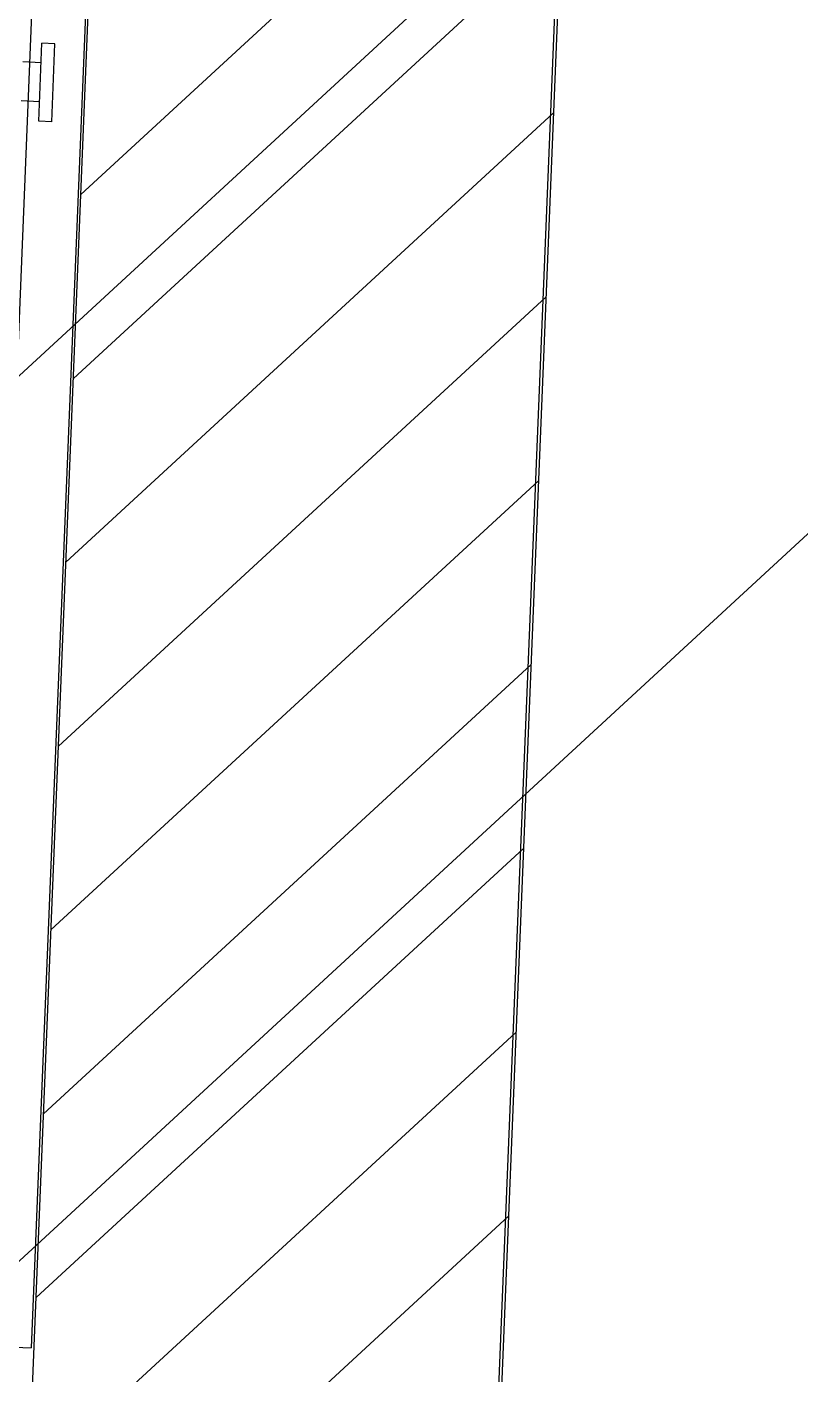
# Model space of a CAD drawing. Extents: x -678889171 to 586587, y -792238163 to 335485.
# Drawn here: x -678748943 to -678748201, y -791945626 to -791944332 of the extents above; entities that cross this region are included whole.
import ezdxf
from ezdxf.enums import TextEntityAlignment as Align

# ---------------------------------------------------------------- set-up
doc = ezdxf.new("R2010")
doc.units = 0
doc.header["$MEASUREMENT"] = 0
for name, color, linetype in [('A-FLOR-PATT', 252, 'Continuous'), ('A-SITE-PATT', 252, 'Continuous'), ('A-WALL', 252, 'Continuous')]:
    doc.layers.add(name, color=color, linetype=linetype)
doc.layers.add('BASEMENT3 LAYOUT$0$HATCH2', color=252, linetype='Continuous', lineweight=15)
doc.styles.add('Ground floor Towers$0$$Bas01-Rname$0$EN-SC', font='swissc.ttf')
doc.styles.add('Ground floor Towers$0$$Bas01-Rname$0$EN-SCL', font='swisscl.ttf')
doc.styles.add('Ground floor Towers$0$04-Ground Floor$0$V2-lower ground$0$LEVEL  FOR LICENSE LOWER GR$0$$LG- LEVEL$0$AR-SR', font='sarb.shx')

# ---------------------------------------------------------------- blocks, each defined once
blk = doc.blocks.new('A$C61C61320')
at = {"layer": 'BASEMENT3 LAYOUT$0$HATCH2'}
h = blk.add_hatch(dxfattribs=at)
h.set_pattern_fill('ANSI31', color=256, scale=5000, style=0)
h.set_pattern_definition([(45, (1320016.062358054, 343948.7931753235), (-441.9417382415922, 441.9417382415922), [])])
h.paths.add_polyline_path([(11086.00013759569, 20764.88754983409), (-87874.57371154218, 20764.88754983409), (-87874.57371154218, -14411.92520058152), (11086.00013759569, -14411.92520058152)])
blk = doc.blocks.new('GR')
at = {"layer": 'A-FLOR-PATT'}
for p, q in [((45305, 268485), (45305, 225220)), ((45359.41533091813, 233667.6908201417), (45359.41533091824, 245310.1052580429)), ((45809.41533091807, 245310.1052580429), (45809.41533091813, 233667.6908201417)), ((45806.68012906855, 244904.0270685123), (45806.68012906862, 236156.2079005374)), ((45356.67700594787, 242187.1102148541), (45356.67700594787, 240557.2740405605)), ((45359.41533091757, 241666.4904031362), (45809.41533091757, 242116.4904031362)), ((45359.41533091804, 241489.7137078396), (45809.41533091757, 241939.7137078391)), ((45359.41533091757, 241312.937012543), (45809.41533091757, 241762.937012543)), ((45359.41533091804, 241136.1603172463), (45809.41533091757, 241586.1603172459)), ((45359.41533091757, 240959.3836219497), (45809.41533091757, 241409.3836219497)), ((45359.41533091804, 240782.6069266531), (45809.41533091804, 241232.6069266531)), ((45359.41533091757, 240605.8302313564), (45809.41533091757, 241055.8302313564)), ((45359.41533091804, 240429.0535360598), (45809.41533091804, 240879.0535360598)), ((45359.41533091757, 240252.2768407632), (45809.41533091757, 240702.2768407632)), ((40476.64699863413, 240557.2740405605), (45356.67700594787, 240557.2740405606))]:
    blk.add_line(p, q, dxfattribs=at)
at = {"layer": 'A-FLOR-PATT', "ltscale": 0.5}
for p, q in [((45316.0727316179, 241735.2728427779), (45316.07353835156, 241810.2728427735)), ((45328.57353835089, 241810.272708318), (45316.07353835156, 241810.2728427735)), ((45328.57273161717, 241735.2727083223), (45328.57353835089, 241810.272708318)), ((45316.07333666809, 241791.5228427746), (45298.60893160938, 241791.5230307442)), ((45316.07293330124, 241754.0228427768), (45298.60852824244, 241754.0230307463)), ((45328.57273161717, 241735.2727083223), (45316.0727316179, 241735.2728427779))]:
    blk.add_line(p, q, dxfattribs=at)
at = {"layer": 'A-FLOR-PATT'}
for radius in [649022.5456272444, 640922.5456272444]:
    blk.add_arc((687279.656740699, 163488.6097753342), radius, 169.8809308091749, 188.016783999427, dxfattribs=at)
at = {"layer": 'A-FLOR-PATT', "style": 'Ground floor Towers$0$04-Ground Floor$0$V2-lower ground$0$LEVEL  FOR LICENSE LOWER GR$0$$LG- LEVEL$0$AR-SR', "flags": 12}
for tag, p in [('L', (30296.07288644527, 72859.53473235783)), ('P', (30237.50458115668, 72203.99769414036))]:
    blk.add_attdef(tag, text='', height=500, dxfattribs=at).set_placement(p, align=Align.RIGHT)
at = {"layer": 'A-FLOR-PATT'}
for tag, p, height, style in [('N', (85492.25876324323, 56633.4995742733), 250, 'Ground floor Towers$0$$Bas01-Rname$0$EN-SC'), ('N', (89389.48149106537, 56633.4995742733), 250, 'Ground floor Towers$0$$Bas01-Rname$0$EN-SC'), ('N', (94597.61363499537, 56633.4995742733), 250, 'Ground floor Towers$0$$Bas01-Rname$0$EN-SC'), ('AN', (85922.66280553787, 56313.08159666645), 200, 'Ground floor Towers$0$$Bas01-Rname$0$EN-SCL'), ('AN', (89819.88553336001, 56313.08159666645), 200, 'Ground floor Towers$0$$Bas01-Rname$0$EN-SCL'), ('AN', (95028.01767729002, 56313.08159666645), 200, 'Ground floor Towers$0$$Bas01-Rname$0$EN-SCL'), ('SN', (85299.47460008037, 56025.08594095582), 200, 'Ground floor Towers$0$$Bas01-Rname$0$EN-SCL'), ('SN', (89196.69732790251, 56025.08594095582), 200, 'Ground floor Towers$0$$Bas01-Rname$0$EN-SCL'), ('SN', (94404.82947183252, 56025.08594095582), 200, 'Ground floor Towers$0$$Bas01-Rname$0$EN-SCL'), ('F', (85927.04975899268, 56008.67972904726), 200, 'Ground floor Towers$0$$Bas01-Rname$0$EN-SCL'), ('F', (89824.27248681482, 56008.67972904726), 200, 'Ground floor Towers$0$$Bas01-Rname$0$EN-SCL'), ('F', (95032.40463074483, 56008.67972904726), 200, 'Ground floor Towers$0$$Bas01-Rname$0$EN-SCL')]:
    blk.add_attdef(tag, p, '', height=height, dxfattribs=dict(at, style=style))
at = {"layer": 'A-FLOR-PATT', "style": 'Ground floor Towers$0$$Bas01-Rname$0$EN-SCL', "width": 0.8}
for p in [(85305.16036184286, 56295.1433535593), (89202.383089665, 56295.1433535593), (94410.51523359501, 56295.1433535593)]:
    blk.add_attdef('FN', p, '', height=250, dxfattribs=at)

msp = doc.modelspace()

# ---------------------------------------------------------------- block references
at = {"layer": 'A-SITE-PATT', "rotation": 357.6731745000001}
msp.add_blockref('A$C61C61320', (-678706236.4347705, -791940527.995869, -212772), dxfattribs=at)

# ---------------------------------------------------------------- next in the draw order: block references
at = {"layer": 'A-WALL', "rotation": 357.6731745000001}
msp.add_blockref('GR', (-678804025.0995113, -792184118.4910543, -212772), dxfattribs=at)

doc.saveas('drawing.dxf')
